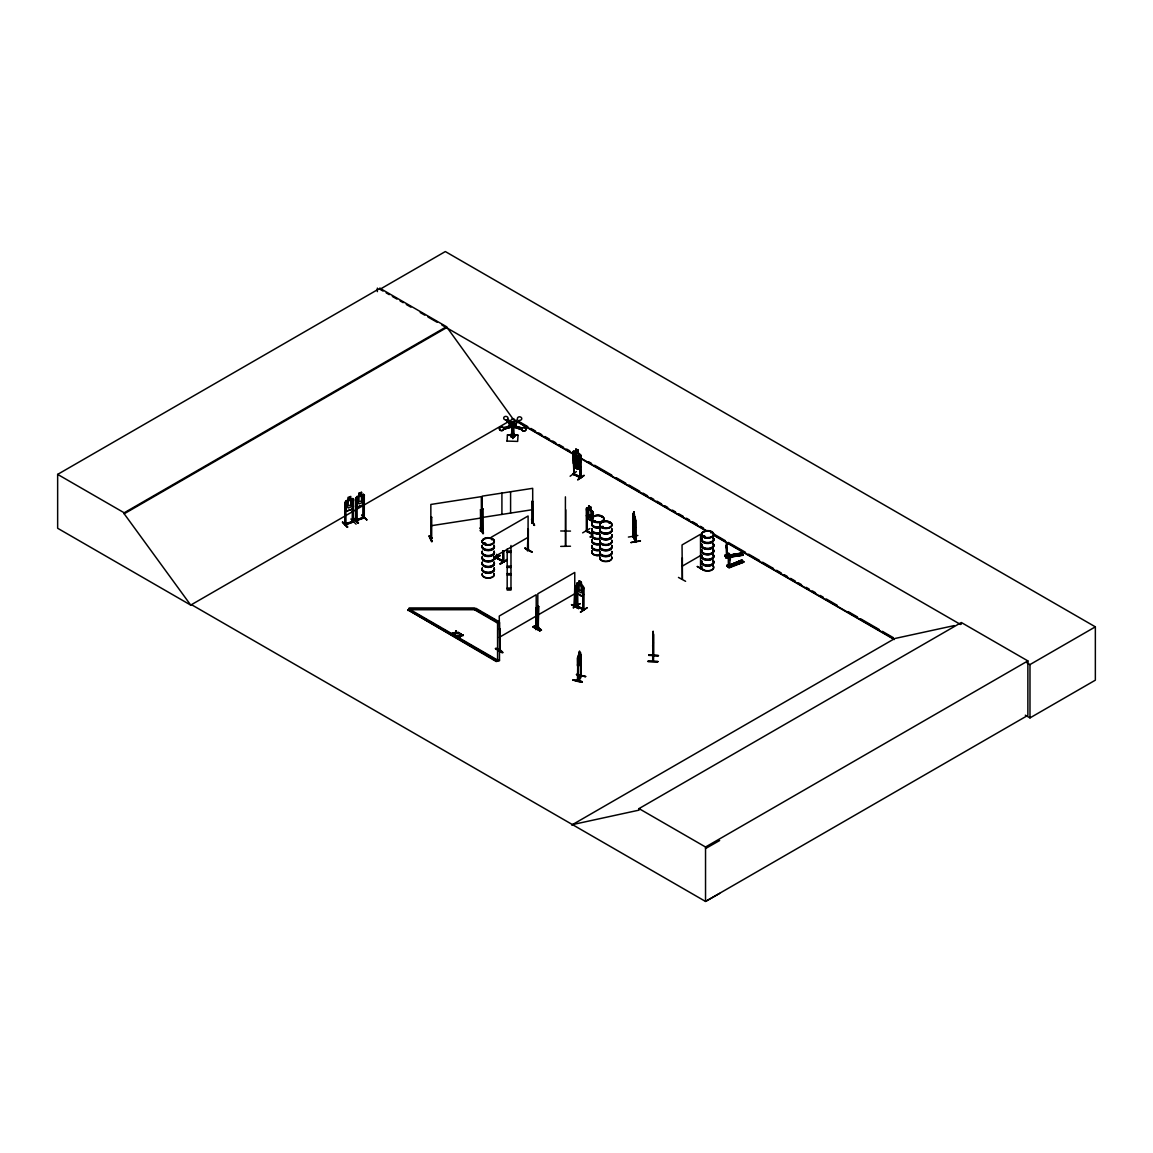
<?xml version="1.0" encoding="UTF-8"?>
<svg xmlns="http://www.w3.org/2000/svg" width="1153" height="1153" viewBox="0 0 1153 1153"><rect width="100%" height="100%" fill="white"/><g stroke="black" fill="none" stroke-linecap="round" stroke-linejoin="round"><path stroke-width="1.5" d="M511.903 426.668L511.629 434.162A2.176 1.773 3.6 0 0 511.053 436.843A2.176 1.773 3.6 0 0 514.382 436.901A2.176 1.773 3.6 0 0 513.806 434.22L513.546 426.696L511.903 426.826L513.546 426.696M560.689 530.985L570.49 531.086M653.304 643.057L652.713 647.438L653.275 639.915M653.319 643.1L653.146 639.468L652.857 641.443M647.986 661.476C678.468 661.88 627.333 660.669 657.758 661.808M653.16 638.791L652.958 643.835L652.742 642.365M730.036 559.652L729.935 559.695A2.176 1.009 68.5 0 0 729.676 556.683L729.791 556.64A2.176 1.009 68.5 0 1 730.036 559.652L729.676 566.339L727.831 564.783M725.669 554.968L727.01 556.495L727.226 549.707M726.044 546.58L726.246 545.83M726.794 554.55L725.064 555.861L725.064 554.809L726.794 554.55L727.644 557.288C728.192 554.896 724.142 558.239 725.799 554.968M726.188 546.133L726.059 547.084M725.813 555.357L726.491 555.213M727.154 549.419L726.995 547.387M652.742 638.431L653.016 632.06M652.958 635.649L652.742 661.361C653.636 645.161 654.025 666.218 652.814 659.948M503.241 427.792L503.054 427.446A2.176 1.773 3.6 0 0 499.753 427.763A2.176 1.773 3.6 0 0 500.791 430.372A2.176 1.773 3.6 0 0 503.731 429.147L512.206 426.855L503.717 429.305A2.176 1.773 3.6 0 1 500.777 430.53A2.176 1.773 3.6 0 1 499.753 427.907A2.176 1.773 3.6 0 1 503.054 427.604L511.701 425.572L512.754 438.601L512.725 426.841M507.666 419.274L512.811 425.154L511.485 425.918L506.081 419.923A2.176 1.773 3.6 0 1 503.674 417.977A2.176 1.773 3.6 0 1 506.369 416.435A2.176 1.773 3.6 0 1 507.839 418.914L512.811 425.154M507.046 441.195L507.435 434.955L518.043 435.185L517.654 441.412L507.046 441.08M509.54 423.281C509.352 431.179 508.069 419.231 513.849 423.209L513.791 424.073L511.615 424.03L511.673 423.165M511.485 425.918L506.066 420.067M511.759 421.753L511.701 422.618L513.878 422.661L513.935 421.796L511.759 421.753L511.788 423.324M522.194 428.181L522.395 427.849A2.176 1.773 3.6 0 1 525.696 428.296A2.176 1.773 3.6 0 1 524.658 430.862A2.176 1.773 3.6 0 1 521.718 429.521L513.244 426.869L521.704 429.68A2.176 1.773 3.6 0 0 524.644 431.02A2.176 1.773 3.6 0 0 525.682 428.455A2.176 1.773 3.6 0 0 522.381 428.008L513.748 425.76M513.849 426.048L512.537 425.082L517.596 419.274A2.176 1.773 3.6 0 1 519.052 416.853A2.176 1.773 3.6 0 1 521.761 418.51A2.176 1.773 3.6 0 1 519.354 420.355L513.849 426.048L522.194 428.037M513.532 434.119L513.82 434.061A2.176 1.773 3.6 0 1 514.397 436.756A2.176 1.773 3.6 0 1 511.053 436.684A2.176 1.773 3.6 0 1 511.644 434.004L511.903 433.917M728.638 553.31L728.566 555.602A2.176 1.009 68.5 0 0 728.307 558.182L728.192 558.225A2.176 1.009 68.5 0 1 728.451 555.645L728.624 553.253M728.307 558.182L728.393 566.815L729.056 565.028L727.975 565.114L729.013 565.258M728.581 565.273L729.027 564.927M648.707 655.192L658.478 655.567L648.678 655.091M652.886 634.049L653.16 631.167L653.146 661.26M653.304 632.651L653.059 633.934M653.722 634.453L653.665 656.36L653.78 655.466M652.699 661.231L652.857 636.542M572.839 680.356C580.276 678.483 589.644 685.603 572.998 679.982M635.116 527.959C635.894 527.18 634.943 526.748 632.911 520.579M513.258 422.574L512.509 422.647M678.468 577.422L685.603 581.314M726.462 543.25L726.116 545.845M727.096 549.736L727.284 548.482M484.217 543.726L485.644 543.294L484.058 543.697M491.553 539.618L491.625 539.215M492.331 539.69L491.812 539.244M593.68 521.026L595.539 521.156M595.207 521.026L594.054 520.666M594.458 521.127L595.135 520.925M601.333 516.645L601.722 517.337M603.221 527.238C601.448 528.564 602.197 525.235 601.693 527.108M602.457 527.036L601.693 526.82M609.778 522.741L609.188 522.684M711.675 532.643L710.738 532.643M710.969 532.643L710.738 532.47M736.234 555.011L734.807 554.91L735.888 555.126M345.223 524.139C365.242 518.115 339.429 524.759 346.102 524.01M345.381 524.86L353.51 521.934L352.631 521.502M356.738 520.551L356.781 519.744M364.276 517.092L363.181 517.207L363.973 516.89M364.276 517.87L356.003 520.81L356.767 520.565L356.608 498.99L355.859 499.263L355.773 520.623L364.031 517.683L364.031 496.352L363.267 496.612L363.181 517.985L364.276 517.87L364.29 494.882L363.325 494.291L356.954 496.568L356.09 497.822L355.96 520.796L356.162 519.974C375.287 513.388 349.907 522.093 356.695 519.513M580.953 676.263L580.435 652.468L577.35 658.046L577.451 665.122M577.855 656.533L577.48 680.875M578.129 679.823L580.463 675.73C583.202 675.37 577.653 683.095 577.494 680.169M577.84 679.636L578.186 680.616L578.114 659.199M580.91 676.249L581.155 674.981L577.494 680.947M580.42 676.234L580.435 652.468M495.415 648.678C498.586 646.199 510.231 659.156 495.459 648.606M495.747 648.418L502.708 652.396M534.343 625.805C555.789 638.69 520.075 618.008 541.333 629.725M726.505 554.939L725.338 555.27M345.367 501.987L346.159 511.269L352.573 508.977L353.524 498.99L346.188 500.676L345.367 501.987L345.179 524.903L346.102 523.793M346.159 511.269L352.631 509.035L353.524 506.037M356.176 497.822L356.983 507.219L363.411 504.928L364.348 494.94M580.204 466.691L580.622 477.846L573.228 474.33L573.646 473.35L573.56 474.099M573.978 474.618L573.488 473.306M579.887 476.722C588.318 479.763 562.419 469.055 580.031 476.794M580.319 477.371L580.175 476.535M632.968 536.361L635.505 541.838L635.505 518.893L633.17 513.186M635.548 540.613L635.173 541.348L635.577 519.902L635.894 541.708M583.562 594.17C583.605 599.632 575.794 593.175 576.745 590.322M347.212 527.339L342.499 521.978L347.644 526.791M342.441 522.367L347.658 527.224M358.424 522.669L353.25 517.884L357.992 523.231M353.178 518.288L358.439 523.116M573.272 456.429L574.108 454.138L579.916 456.919L580.608 459.946M580.665 461.935L579.829 464.241L580.68 462.036M513.244 427.028L513.748 425.616M431.712 538.062L430.847 538.177M481.493 530.366L480.47 530.294M481.493 531.144L481.32 496.64L430.847 504.452L430.847 538.955L431.798 537.817M532.873 522.799L532.686 501.296L531.836 501.425L531.821 522.958L532.772 522.813L532.686 488.324L482.213 496.136L482.213 530.639L482.213 509.093L483.064 508.963L483.251 530.466L482.43 529.876M532.859 522.05L531.735 522.77L532.556 521.805M455.132 634.669L455.853 632.939L458.793 632.55L455.853 633.372L455.132 635.116L454.585 634.352L455.132 635.116M459.629 637.71L460.335 635.534L463.29 635.144L460.335 635.98L459.629 637.71L459.643 635.577L459.081 637.378M455.248 632.622L452.25 633.444L455.161 633.429L455.954 630.907L455.939 633.011M455.954 630.907L455.248 633.055L452.25 633.444M459.744 635.217C452.927 635.447 460.768 637.436 460.451 633.501L460.998 634.265L460.451 633.501M459.744 635.663L460.451 633.948M454.585 634.784L455.161 632.983M455.853 633.372L456.502 631.224M460.998 633.833L460.436 635.606L463.29 635.144M565.763 530.322L565.359 531.403L565.82 530.625M565.374 545.974L565.417 496.842M429.478 535.684L432.087 541.579L429.449 535.698M431.568 541.651L429.017 536.145M480.671 528.16L480.844 527.368L483.453 532.816M573.3 607.934L580.247 603.61L573.372 607.588M570.115 476.247L576.399 471.577M497.519 557.562C494.853 556.207 499.84 562.333 497.447 554.752M503.385 562.015L503.256 561.194M496.741 557.893L503.731 561.842L503.645 551.163M587.353 530.654L586.344 530.351L587.021 530.798M587.05 531.533L587.281 510.058L586.416 509.842L587.281 510.058M576.716 606.103L583.634 610.11L583.649 587.18L581.371 584.931M577.48 605.772L576.947 605.195L577.394 606.55L577.653 590.379M583.649 587.18L583.562 610.067L582.885 609.735L583.778 609.087M582.856 609.692L583.187 588.232L582.942 609.735M576.904 583.332L576.947 605.974L583.894 609.937L583.418 609.288M499.926 649.153L499.465 649.744M500.171 649.283L499.408 650.508L500.186 650.105L500.099 628.774L499.235 629.005L500.099 628.774M536.433 628.385L535.741 628.774L536.26 628.183M536.433 607.804L535.741 629.552L536.52 629.134L536.188 607.674L535.958 629.509L536.203 628.169L535.496 628.63M538.062 606.867L538.047 628.255L538.682 606.507L537.817 606.723L538.682 606.507M575.073 606.132L574.324 606.492L574.843 605.916M574.497 607.213L574.77 585.393L574.525 607.227L574.77 605.945L574.079 606.363M736.147 562.779L736.378 563.572M736.637 562.779L737.358 563.37L736.147 562.923M578.691 653.809L579.354 651.892L578.604 655.437M581.126 654.486L581.184 675.889M580.348 663.018L577.739 667.111L580.42 663.004L580.781 659.891M576.428 674.606L585.594 676.71L576.572 674.419M576.586 674.462L585.782 676.407M345.468 501.987L346.275 500.806M356.234 497.865L356.954 496.568M484.692 543.582L485.399 543.812M593.867 520.68L594.155 520.551M603.423 527.238L602.889 527.267M609.505 523.174L609.015 523.073M704.613 535.9L703.46 536.289L704.368 536.721M704.786 536.404L704.123 536.952M430.746 538.754L431.885 538.004M481.392 530.38L480.498 530.524M482.343 529.861L483.165 529.501M481.392 531.144L480.686 530.524M482.228 530.409L483.237 530.495L482.415 530.625M725.871 557.692L743.065 555.27L742.143 552.907L725.006 555.861L742.373 553.8L726.966 556.15M725.756 557.331L742.964 555.04L725.842 557.634L725.064 555.732L742.157 553.224M682.345 579.008L682.043 544.937L700.52 534.271L700.563 568.905M345.093 503.371L346.015 503.27L345.093 503.371L345.151 524.644M352.616 498.456L353.567 499.047L353.394 522.035L352.53 521.978M363.181 517.942L364.175 517.149M577.855 681.005L577.797 659.141M528.305 549.693L528.348 550.485L528.103 528.939L527.411 550.673L528.175 550.226M528.305 550.471L528.348 529.083M500.171 650.148L499.854 628.644M537.86 627.218L538.696 627.866M537.86 627.996L538.509 627.65M574.18 607.026L574.843 606.68M737.358 563.226L736.104 563.284M635.807 540.944L633.588 536.376M635.836 541.708L633.328 536.376M704.368 535.828L703.863 536.606M579.094 580.997L577.956 588.909L579.094 591.676L581.213 592.901L582.351 591.446L581.371 582.308C577.221 577.595 580.737 586.156 577.552 582.726L576.745 583.288L577.307 606.492M586.416 508.343L587.18 507.796L593.305 512.105L591.013 509.871M575.664 468.161L574.583 459.081L575.808 457.568L575.823 452.682L578.129 453.792L579.354 466.273L578.114 466.547C580.276 471.577 573.574 468.406 575.808 465.452L573.257 463.391L573.272 451.443L575.895 451.76M573.344 451.515L574.165 450.938L580.593 454.988L580.737 477.875L580.752 454.945L578.186 452.87L578.273 450.203L575.808 449.021L575.823 451.817L574.583 452.091L574.583 456.992L575.823 459.687L575.808 464.573L578.936 466.187L577.394 462.454L579.037 460.206L578.201 459.73L576.86 461.618L574.727 458.044L576.37 461.935C573.055 463.506 576.01 466.331 576.904 462.814L578.143 465.711L578.114 460.782L579.354 459.283L579.354 454.397L578.273 452.826M578.057 469.228L578.057 466.605L579.815 467.541L580.593 466.85M579.815 467.541L580.68 466.922M573.272 451.443L573.863 474.604M578.273 450.203L575.823 449.194M573.978 453.288L573.286 452.956L573.963 474.661L574.194 463.809M573.272 458.476L574.035 461.445L579.901 464.198M579.988 456.184L580.881 456.357L579.988 456.184L580.002 477.587M574.035 461.445L579.844 464.082M577.783 479.936L584.095 475.627M577.754 479.562L584.038 475.238M742.157 560.632L727.039 566.109L741.797 560.055L743.771 562.116L728.537 567.348L743.44 561.814M729.042 567.665C727.961 566.757 731.074 564.739 730.512 566.959M741.797 560.055L727.284 566.296M682.36 557.721L682.36 579.368M704.152 570.159L697.378 566.469M588.707 508.574L588.707 505.951L591.013 507.248L590.855 520.464M591.013 507.248L588.635 505.994M587.18 518.216L586.488 515.29L587.05 518.317L592.512 521.315M494.176 558.96L500.071 555.515L494.551 559.176M494.464 559.061L500.013 555.53M524.802 548.309L532.167 552.056L525.191 548.093M502.766 561.612L503.011 550.803M507.089 559.551L500.157 563.961L507.032 559.926M500.2 563.875L507.089 559.854L500.243 563.961M528.175 549.448L527.411 550.673M527.858 549.995L528.06 549.491M592.613 518.706L592.858 513.229L593.478 517.149M593.478 513.589L592.613 513.373M582.64 532.859L589.86 528.607M587.122 531.014L591.417 533.19M592.743 534.992L589.99 537.053L592.743 535.439M574.324 607.271L575.016 585.537M532.888 627.045L540.253 630.792L533.277 626.814M571.47 604.763L578.835 608.525L571.859 604.547M537.817 627.203L538.754 627.232M499.854 649.975L499.235 616.048L536.188 594.717L536.26 628.961M191.571 604.705L190.821 605.152L57.65 528.261L57.65 474.387L379.971 288.293L446.514 326.703L513.056 419L573.69 454.008M379.971 288.293L379.971 289.288L445.332 251.556L1095.35 626.843L1095.35 680.169L1029.989 717.901L1025.32 715.191M57.65 474.387L124.193 512.797L446.514 326.703M719.645 893.402L705.535 901.444L191.484 604.662L190.721 605.094L124.193 513.791L446.514 327.697M190.721 605.094L513.806 418.568M491.149 537.312L528.103 515.982L528.031 550.24M528.103 537.312L494.233 556.856A6.125 3.531 0 0 1 488.223 561.266A6.125 3.531 0 0 1 482.3 556.813M407.831 609.822L409.171 609.043L474.488 609.043L497.577 622.375L499.48 622.375L499.48 660.755L496.237 661.534L407.831 609.822L496.237 660.871L499.48 660.092M407.831 610.499L409.171 609.721L474.488 609.721L497.577 623.052L499.48 623.052M474.488 609.043L475.829 608.265L498.918 621.597L497.577 623.052M480.455 611.609L475.829 608.943L474.488 609.721L474.488 607.948L409.171 607.948L409.171 609.721L412.27 611.508M498.918 621.597L497.577 622.375L497.577 660.755L443.3 629.408M577.552 582.726L582.841 585.782M577.019 584.672L577.739 606.377M499.235 637.378L536.188 616.048M537.817 615.097L574.77 593.766M582.87 609.101L577.48 606.002L583.634 609.332M580.665 612.214L587.266 607.631L580.391 612.041M682.043 566.267L700.52 555.602M571.715 825.058L894.8 638.517L954.324 625.575M572.464 824.611L639.007 810.141L639.007 808.599L961.328 622.505L1027.871 660.914L1027.871 715.35L705.535 901.444L705.535 847.008L1027.871 660.914M961.328 624.047L960.579 624.494L441.873 325.016M1026.905 662.788L1029.989 664.575L1095.35 626.843M511.5 425.76L512.826 424.996M705.535 848.565L719.645 840.523M353.495 521.199L352.559 522.006M429.363 536.087L431.957 541.55M574.727 606.723L574.77 572.436L537.817 593.766L537.745 628.097M484.692 543.005L484.159 543.827L485.6 543.827M594.213 520.796L595.452 520.752M727.327 566.325L727.183 565.056L728.811 564.595M741.811 560.358L727.039 566.109L729.172 567.867L743.8 562.116L741.797 560.228L742.301 560.862L727.687 566.627M729.027 566.613L730.512 566.037M728.523 567.334L743.642 561.612M743.642 561.785L728.667 567.247M538.336 627.722L538.437 606.363M358.886 493.325L361.552 492.302L361.523 495.098L362.892 495.487L362.892 500.388L361.523 502.982L358.972 503.89L357.603 502.276L357.603 497.375L358.972 496.006L358.828 493.282L361.61 492.36M352.501 500.733L353.423 500.633L352.501 500.733L352.414 522.093M356.796 499.163L355.859 499.263M363.267 496.612L364.031 496.352M356.94 507.161L363.411 504.928M361.624 515.333L366.885 520.046L362.085 515.16M353.106 520.997L352.674 521.444M345.093 524.701L353.337 521.761L353.25 500.46M366.769 519.7L362.056 515.117M350.901 519.009L356.075 524.154M431.698 517.279L430.847 517.409L431.698 517.279L431.683 538.566M531.922 522.713L532.657 522.568M356.608 498.99L356.695 520.291M345.799 524.428L345.929 523.621M431.726 538.869L431.049 538.941M565.792 546.205L565.763 509.799M602.125 526.489L603.077 526.489M735.167 554.55L736.162 554.694M345.309 524.096L345.41 524.889M586.589 530.207L587.021 531.576M586.589 530.985L592.541 534.113M482.3 509.28L483.064 508.963M480.47 509.741L481.406 509.799L480.47 509.741L480.671 531.274M532.772 501.483L531.836 501.425M480.542 531L481.421 530.928L480.556 531.259M534.257 525.35L531.533 519.527L534.646 525.35M480.253 528.204L483.28 533.666L480.859 527.368M482.213 517.466L532.686 509.655M430.847 525.782L481.32 517.971M632.911 513.546L633.256 536.981L633.847 511.759L634.957 518L634.539 524.096L633.357 519.426M633.328 515.045L633.256 536.981M635.217 517.337L635.418 541.809M633.17 523.75L635.217 527.944M637.854 535.468L628.399 537.067M633.228 536.923L633.631 536.015M640.419 540.699L630.979 542.559M630.936 542.544L640.419 541.045M727.139 547.372L726.606 543.438M726.203 548.194L726.549 555.112M742.993 554.737L725.741 557.202M455.939 632.565L458.793 632.55M452.25 632.997L458.793 632.997M456.747 635.591L463.29 635.591M456.747 636.038L459.643 636.024M573.92 473.84L573.2 473.508M524.903 548.194L531.836 552.172M571.571 604.662L578.503 608.64M483.251 529.904L483.251 530.466M431.063 538.192L431.885 538.22M594.876 521.545L593.809 521.3M586.661 509.698L586.762 531.057M586.992 531.533L587.05 510.202M496.929 557.966L496.813 554.391M503.472 561.237L497.274 557.922L502.939 560.877M570.49 546.219L560.689 546.392M507.176 551.019L510.981 551.019M507.176 552.359L510.981 552.359M507.176 566.109L510.981 566.109M507.176 567.435L510.981 567.435M507.176 573.646L510.981 573.646M507.176 574.987L510.981 574.987M507.176 588.059L510.981 588.059M507.176 588.736L510.981 588.736M518.043 435.301L507.435 434.955M653.275 632.882L653.319 656.345M652.814 636.845L653.376 632.983M648.678 655.38L658.449 655.769M735.528 555.184L734.807 554.766M531.619 519.888L534.127 525.422M482.848 533.652L480.167 527.843M572.969 680.083L582.222 682.014M602.154 527.325L603.105 526.532M635.505 541.06L633.256 536.419M481.32 530.942L481.377 530.121L480.455 530.726M574.093 454.296L579.786 457.02M574.165 464.659L579.858 467.383M575.808 468.075L578.114 469.185M573.517 474.142L580.881 477.688M588.707 509.626L590.855 510.837M588.707 514.526L590.855 515.737M587.05 518.317L592.44 521.358M586.661 531.029L591.417 533.753M592.541 534.661L586.344 531.129L586.416 508.214L588.794 508.704L587.569 508.977L587.569 513.878L588.707 516.63L590.855 517.841L592.008 516.385L592.008 511.485L590.855 509.972M497.058 558.441L503.472 562.015L503.4 551.307M534.343 626.108L541.305 630.071M704.339 570.49L697.234 566.527M379.971 289.288L383.07 291.075M386.169 292.862L389.267 294.649M392.351 296.436L396.992 299.117M400.091 300.904L403.19 302.691M406.288 304.478L410.929 307.159M420.211 312.521L424.852 315.201M427.95 316.989L437.232 322.336M518.475 421.249L527.8 426.639M530.913 428.44L535.583 431.136M538.682 432.923L541.795 434.724M544.908 436.511L549.577 439.207M552.691 441.008L555.789 442.81M558.902 444.597L563.572 447.292M566.685 449.094L569.784 450.881M588.448 461.661L591.561 463.448M594.674 465.25L611.782 475.122M616.437 477.818L625.776 483.208M628.875 484.995L639.771 491.279M642.87 493.08L647.539 495.776M650.652 497.563L653.765 499.364M656.879 501.166L661.534 503.847M664.647 505.648L667.76 507.45M672.415 510.13L675.528 511.932M678.641 513.734L683.311 516.429M686.424 518.216L689.523 520.017M692.636 521.805L697.306 524.5M700.419 526.301L703.517 528.088M714.413 534.372L725.295 540.656M728.408 542.458L745.515 552.33M748.614 554.132L759.51 560.416M762.609 562.203L773.504 568.501M776.603 570.288L781.273 572.983M784.386 574.785L787.499 576.572M790.612 578.374L795.267 581.069M798.38 582.856L801.494 584.657M806.149 587.353L809.262 589.14M812.375 590.941L815.488 592.728M820.158 595.424L823.256 597.225M826.37 599.012L837.251 605.311M848.147 611.594L857.472 616.97M860.585 618.772L879.249 629.538M882.348 631.34L893.244 637.623M579.916 457.611L707.438 531.23M713.649 534.819L894.036 638.964M512.033 418.856L572.882 453.994M580.68 458.49L705.492 530.553M713.289 535.05L894.267 639.54M579.094 581.17L581.213 582.395M583.187 588.232L583.807 588.592L582.942 588.376M577.451 593.348L582.856 596.389M483.525 613.382L494.306 619.608M409.171 609.043L497.577 660.092M415.383 613.295L426.235 619.565M429.334 621.352L440.187 627.621M639.007 808.599L705.535 847.008M363.382 494.349L364.262 494.997M729.791 566.296L727.961 564.739L727.831 566.339M727.183 565.056L727.327 565.921M502.766 561.641L502.766 550.947M496.612 558.138L496.583 554.521M345.309 508.963L346.217 511.327M729.215 553.526L729.662 554.521M480.801 527.714L483.453 533.262M742.993 554.924L742.143 553.094L742.359 553.8M726.866 555.429L727.586 556.971M725.77 555.155L725.352 556.178M725.136 555.688L725.842 557.23M633.905 513.532L634.409 514.613L633.746 511.773L633.775 514.555M356.176 504.812L356.983 507.219M725.972 557.908L725.842 556.495M577.394 665.022L577.84 667.126M726.808 544.13L726.88 544.937M726.332 548.165L726.188 547.055M729.763 554.478L729.676 556.683M652.641 645.392L652.814 647.453M1029.989 664.575L1029.989 717.901M740.096 555.184L739.246 553.541M739.678 563.168L737.834 561.799M738.367 555.443L737.516 553.815M730.368 565.907L730.368 566.656M728.883 566.498L728.883 567.233M593.233 512.091L593.233 517.438M593.146 512.134L593.146 519.138M592.858 513.229L592.858 518.562M588.707 505.951L588.707 519.254M580.204 456.026L580.204 459.586M574.194 453.143L574.194 456.689M539.863 631.022L532.945 626.612M516.198 423.973L516.025 426.25M513.46 426.941L513.46 433.384M512.739 426.682L512.754 433.759M510.981 545.47L510.981 590.062L507.176 590.062L507.176 549.03M510.592 491.74L510.592 513.071M501.915 493.095L501.915 514.425M497.202 554.881L497.274 558.484M377.362 288.091L377.362 291.623M363.454 496.784L363.368 518.144M352.674 500.892L352.587 522.251M345.842 503.097L345.986 524.687M124.193 512.797L124.193 513.791M611.724 540.094A6.082 3.517 0 0 1 605.844 544.519A6.082 3.517 0 0 1 599.964 540.094M611.724 529.602A6.096 3.517 0 0 1 605.844 534.041A6.096 3.517 0 0 1 599.949 529.602M611.739 528.622A6.111 3.531 0 0 1 605.844 533.061A6.111 3.531 0 0 1 599.935 528.622M611.724 535.496A6.096 3.517 0 0 1 605.844 539.921A6.096 3.517 0 0 1 599.949 535.496M611.825 535.136A6.197 3.574 0 0 1 605.844 539.633A6.197 3.574 0 0 1 599.848 535.136M611.825 534.833A6.197 3.574 0 0 1 605.844 539.33A6.197 3.574 0 0 1 599.848 534.833M611.724 534.502A6.096 3.517 0 0 1 605.844 538.941A6.096 3.517 0 0 1 599.949 534.502M611.825 529.256A6.197 3.574 0 0 1 605.844 533.753A6.197 3.574 0 0 1 599.848 529.256M611.825 528.953A6.197 3.574 0 0 1 605.844 533.45A6.197 3.574 0 0 1 599.848 528.953M611.739 540.454A6.111 3.531 0 0 1 605.844 544.893A6.111 3.531 0 0 1 599.935 540.454M611.71 540.973A6.068 3.502 0 0 1 605.844 545.383A6.068 3.502 0 0 1 599.978 540.973M611.724 556.87A6.082 3.517 0 0 1 605.844 561.295A6.082 3.517 0 0 1 599.964 556.87M611.753 540.656A6.125 3.531 0 0 1 605.844 545.11A6.125 3.531 0 0 1 599.92 540.656M611.724 546.378A6.096 3.517 0 0 1 605.844 550.817A6.096 3.517 0 0 1 599.949 546.378M611.739 545.398A6.111 3.531 0 0 1 605.844 549.837A6.111 3.531 0 0 1 599.935 545.398M611.724 552.273A6.096 3.517 0 0 1 605.844 556.697A6.096 3.517 0 0 1 599.949 552.273M611.825 551.912A6.197 3.574 0 0 1 605.844 556.409A6.197 3.574 0 0 1 599.848 551.912M611.825 551.61A6.197 3.574 0 0 1 605.844 556.106A6.197 3.574 0 0 1 599.848 551.61M611.724 551.278A6.096 3.517 0 0 1 605.844 555.717A6.096 3.517 0 0 1 599.949 551.278M611.825 546.032A6.197 3.574 0 0 1 605.844 550.529A6.197 3.574 0 0 1 599.848 546.032M611.825 545.729A6.197 3.574 0 0 1 605.844 550.226A6.197 3.574 0 0 1 599.848 545.729M611.753 557.202A6.125 3.531 0 0 1 605.844 561.641A6.125 3.531 0 0 1 599.92 557.202M712.9 537.226A6.111 3.531 0 0 1 708.403 542.486A6.111 3.531 0 0 1 701.716 538.076M712.9 544.101A6.111 3.531 0 0 1 708.403 549.361A6.111 3.531 0 0 1 701.716 544.951M712.972 543.74A6.197 3.574 0 0 1 708.418 549.073A6.197 3.574 0 0 1 701.629 544.605M712.972 543.438A6.197 3.574 0 0 1 708.418 548.77A6.197 3.574 0 0 1 701.629 544.288M712.972 537.846A6.197 3.574 0 0 1 708.418 543.178A6.197 3.574 0 0 1 701.629 538.71M712.972 537.543A6.197 3.574 0 0 1 708.418 542.876A6.197 3.574 0 0 1 701.629 538.408M712.9 538.22A6.111 3.531 0 0 1 708.403 543.481A6.111 3.531 0 0 1 701.716 539.071M712.9 543.121A6.111 3.531 0 0 1 708.403 548.381A6.111 3.531 0 0 1 701.716 543.971M712.914 549.03A6.125 3.531 0 0 1 708.418 554.305A6.125 3.531 0 0 1 701.701 549.88M712.871 548.713A6.068 3.502 0 0 1 708.403 553.944A6.068 3.502 0 0 1 701.745 549.549M712.871 565.489A6.068 3.502 0 0 1 708.403 570.721A6.068 3.502 0 0 1 701.745 566.325M712.914 549.26A6.125 3.531 0 0 1 708.418 554.535A6.125 3.531 0 0 1 701.701 550.125M712.9 554.002A6.111 3.531 0 0 1 708.403 559.263A6.111 3.531 0 0 1 701.716 554.852M712.9 560.877A6.111 3.531 0 0 1 708.403 566.137A6.111 3.531 0 0 1 701.716 561.727M712.972 560.517A6.197 3.574 0 0 1 708.418 565.849A6.197 3.574 0 0 1 701.629 561.381M712.972 560.214A6.197 3.574 0 0 1 708.418 565.546A6.197 3.574 0 0 1 701.629 561.064M712.972 554.622A6.197 3.574 0 0 1 708.418 559.954A6.197 3.574 0 0 1 701.629 555.487M712.972 554.319A6.197 3.574 0 0 1 708.418 559.652A6.197 3.574 0 0 1 701.629 555.184M712.9 554.997A6.111 3.531 0 0 1 708.403 560.257A6.111 3.531 0 0 1 701.716 555.847M712.9 559.897A6.111 3.531 0 0 1 708.403 565.157A6.111 3.531 0 0 1 701.716 560.747M712.914 565.806A6.125 3.531 0 0 1 708.418 571.081A6.125 3.531 0 0 1 701.701 566.656M712.9 549.577A6.096 3.517 0 0 1 709.196 554.737A6.096 3.517 0 0 1 701.514 551.336M494.089 556.668A6.082 3.517 0 0 1 488.223 561.093A6.082 3.517 0 0 1 482.343 556.668M494.104 546.191A6.096 3.517 0 0 1 488.223 550.63A6.096 3.517 0 0 1 482.329 546.191M494.118 545.21A6.111 3.531 0 0 1 488.223 549.65A6.111 3.531 0 0 1 482.314 545.21M494.118 552.085A6.111 3.531 0 0 1 488.223 556.524A6.111 3.531 0 0 1 482.314 552.085M494.205 551.725A6.197 3.574 0 0 1 488.223 556.236A6.197 3.574 0 0 1 482.228 551.725M494.205 551.422A6.197 3.574 0 0 1 488.223 555.919A6.197 3.574 0 0 1 482.228 551.422M494.118 551.091A6.111 3.531 0 0 1 488.223 555.53A6.111 3.531 0 0 1 482.314 551.091M494.205 545.845A6.197 3.574 0 0 1 488.223 550.341A6.197 3.574 0 0 1 482.228 545.845M494.205 545.542A6.197 3.574 0 0 1 488.223 550.039A6.197 3.574 0 0 1 482.228 545.542M494.118 557.029A6.111 3.531 0 0 1 488.223 561.468A6.111 3.531 0 0 1 482.314 557.029M494.089 557.562A6.082 3.517 0 0 1 488.223 561.987A6.082 3.517 0 0 1 482.343 557.562M494.089 573.445A6.082 3.517 0 0 1 488.223 577.869A6.082 3.517 0 0 1 482.343 573.445M494.104 562.967A6.096 3.517 0 0 1 488.223 567.406A6.096 3.517 0 0 1 482.329 562.967M494.118 561.987A6.111 3.531 0 0 1 488.223 566.426A6.111 3.531 0 0 1 482.314 561.987M494.118 568.861A6.111 3.531 0 0 1 488.223 573.3A6.111 3.531 0 0 1 482.314 568.861M494.205 568.501A6.197 3.574 0 0 1 488.223 573.012A6.197 3.574 0 0 1 482.228 568.501M494.205 568.198A6.197 3.574 0 0 1 488.223 572.695A6.197 3.574 0 0 1 482.228 568.198M494.118 567.867A6.111 3.531 0 0 1 488.223 572.306A6.111 3.531 0 0 1 482.314 567.867M494.205 562.621A6.197 3.574 0 0 1 488.223 567.117A6.197 3.574 0 0 1 482.228 562.621M494.205 562.318A6.197 3.574 0 0 1 488.223 566.815A6.197 3.574 0 0 1 482.228 562.318M494.118 573.805A6.111 3.531 0 0 1 488.223 578.244A6.111 3.531 0 0 1 482.314 573.805M511.399 426.941A1.902 1.557 3.6 0 1 512.076 424.39A1.902 1.557 3.6 0 1 514.627 426.019A1.902 1.557 3.6 0 1 511.788 427.186M599.43 538.437A6.068 3.502 0 0 1 591.993 534.142M599.445 527.973A6.096 3.517 0 0 1 591.965 523.664M599.445 526.979A6.096 3.517 0 0 1 591.965 522.669M599.445 533.853A6.096 3.517 0 0 1 591.965 529.544M599.459 533.565A6.197 3.574 0 0 1 591.878 529.184M599.459 533.262A6.197 3.574 0 0 1 591.878 528.881M599.445 532.873A6.096 3.517 0 0 1 591.965 528.564M599.459 527.685A6.197 3.574 0 0 1 591.878 523.303M599.459 527.382A6.197 3.574 0 0 1 591.878 523.001M599.445 538.797A6.125 3.531 0 0 1 591.95 534.473M599.43 539.316A6.068 3.502 0 0 1 591.993 535.021M599.43 555.213A6.068 3.502 0 0 1 591.993 550.918M599.445 539.056A6.125 3.531 0 0 1 591.95 534.718M599.445 544.749A6.096 3.517 0 0 1 591.965 540.44M599.445 543.755A6.096 3.517 0 0 1 591.965 539.445M599.445 550.63A6.096 3.517 0 0 1 591.965 546.32M599.459 550.341A6.197 3.574 0 0 1 591.878 545.96M599.459 550.039A6.197 3.574 0 0 1 591.878 545.657M599.445 549.65A6.096 3.517 0 0 1 591.965 545.34M599.459 544.461A6.197 3.574 0 0 1 591.878 540.08M599.459 544.158A6.197 3.574 0 0 1 591.878 539.777M599.445 555.573A6.125 3.531 0 0 1 591.95 551.249M599.445 555.371A6.125 3.531 0 0 1 591.95 551.048M580.089 658.694L578.503 663.278L577.956 657.152L579.57 651.013L580.089 658.694M352.112 504.495L350.743 507.089L348.192 507.997L346.822 506.383L348.047 497.39L350.786 496.41L350.743 499.206L352.112 499.595L352.112 504.495M579.541 654.659L578.503 656.288L578.503 661.188L579.541 659.559L579.541 654.659M361.062 493.08L359.433 494.536L361.062 493.08M350.296 497.188L348.653 498.644L350.296 497.188M361.523 495.977L358.972 496.885L358.972 501.786L361.523 500.878L361.523 495.977M350.743 500.085L348.192 500.993L348.192 505.893L350.743 504.985L350.743 500.085M578.114 458.678L575.808 457.568L578.129 458.692M578.114 460.782L575.808 459.672L578.129 460.796M577.711 467.671L576.226 466.951L577.711 468.536L577.711 467.671M577.711 450.535L576.226 449.829L577.711 451.414L577.711 450.535M590.48 507.565L589.097 506.787L590.48 508.43L590.48 507.565M580.838 582.611L579.469 581.833L580.838 583.49L580.838 582.611M581.213 585.897L579.094 584.672L579.094 589.572L581.213 590.797L581.213 585.897M742.157 562.188L740.312 560.632L742.157 562.188M741.163 562.578L739.318 561.021L741.163 562.578M738.367 563.687L736.522 562.131L738.367 563.687M736.882 564.264L735.037 562.707L736.882 564.264M741.249 554.997L740.413 553.181L741.249 554.997M736.825 555.688L735.974 553.858L736.825 555.688M735.081 555.948L734.245 554.132L735.081 555.948M634.539 517.092L633.775 515.42L634.539 521.992L634.539 517.092M602.788 527.642A6.111 3.531 0 0 0 611.955 524.586A6.111 3.531 0 0 0 602.788 521.531A6.111 3.531 0 0 0 602.788 527.642M601.549 527.584A6.068 3.502 0 0 0 611.71 526.013A6.068 3.502 0 0 0 604.273 521.718A6.068 3.502 0 0 0 601.549 527.584M602.774 527.858A6.125 3.531 0 0 0 611.969 524.802A6.125 3.531 0 0 0 602.774 521.732A6.125 3.531 0 0 0 602.774 527.858M704.555 537.139A6.111 3.531 0 0 0 713.721 534.084A6.111 3.531 0 0 0 704.555 531.029A6.111 3.531 0 0 0 704.555 537.139M704.569 537.615A6.096 3.517 0 0 0 713.707 534.56A6.082 3.517 0 0 0 704.569 531.504A6.096 3.517 0 0 0 704.569 537.615A6.082 3.517 0 0 0 713.693 534.545A6.096 3.517 0 0 0 704.569 531.504A6.082 3.517 0 0 0 704.569 537.601M485.168 544.23A6.111 3.531 0 0 0 494.334 541.175A6.111 3.531 0 0 0 485.168 538.12A6.111 3.531 0 0 0 485.168 544.23M485.154 544.432A6.125 3.531 0 0 0 494.334 541.377A6.125 3.531 0 0 0 485.154 538.321A6.125 3.531 0 0 0 485.154 544.432M485.168 544.735A6.082 3.517 0 0 0 494.306 541.694A6.082 3.517 0 0 0 485.168 538.653A6.082 3.517 0 0 0 485.168 544.735M511.37 427.331A1.902 1.557 3.6 0 0 514.555 426.682A1.902 1.557 3.6 0 0 512.206 424.736A1.902 1.557 3.6 0 0 511.37 427.331M593.55 521.127A6.096 3.517 0 0 0 603.754 519.556A6.096 3.517 0 0 0 596.288 515.247A6.096 3.517 0 0 0 593.55 521.127M593.564 521.632A6.068 3.502 0 0 0 603.725 520.061A6.068 3.502 0 0 0 596.288 515.766A6.068 3.502 0 0 0 593.564 521.632M594.804 521.905A6.125 3.531 0 0 0 603.985 518.85A6.125 3.531 0 0 0 594.804 515.795A6.125 3.531 0 0 0 594.804 521.905"/></g></svg>
